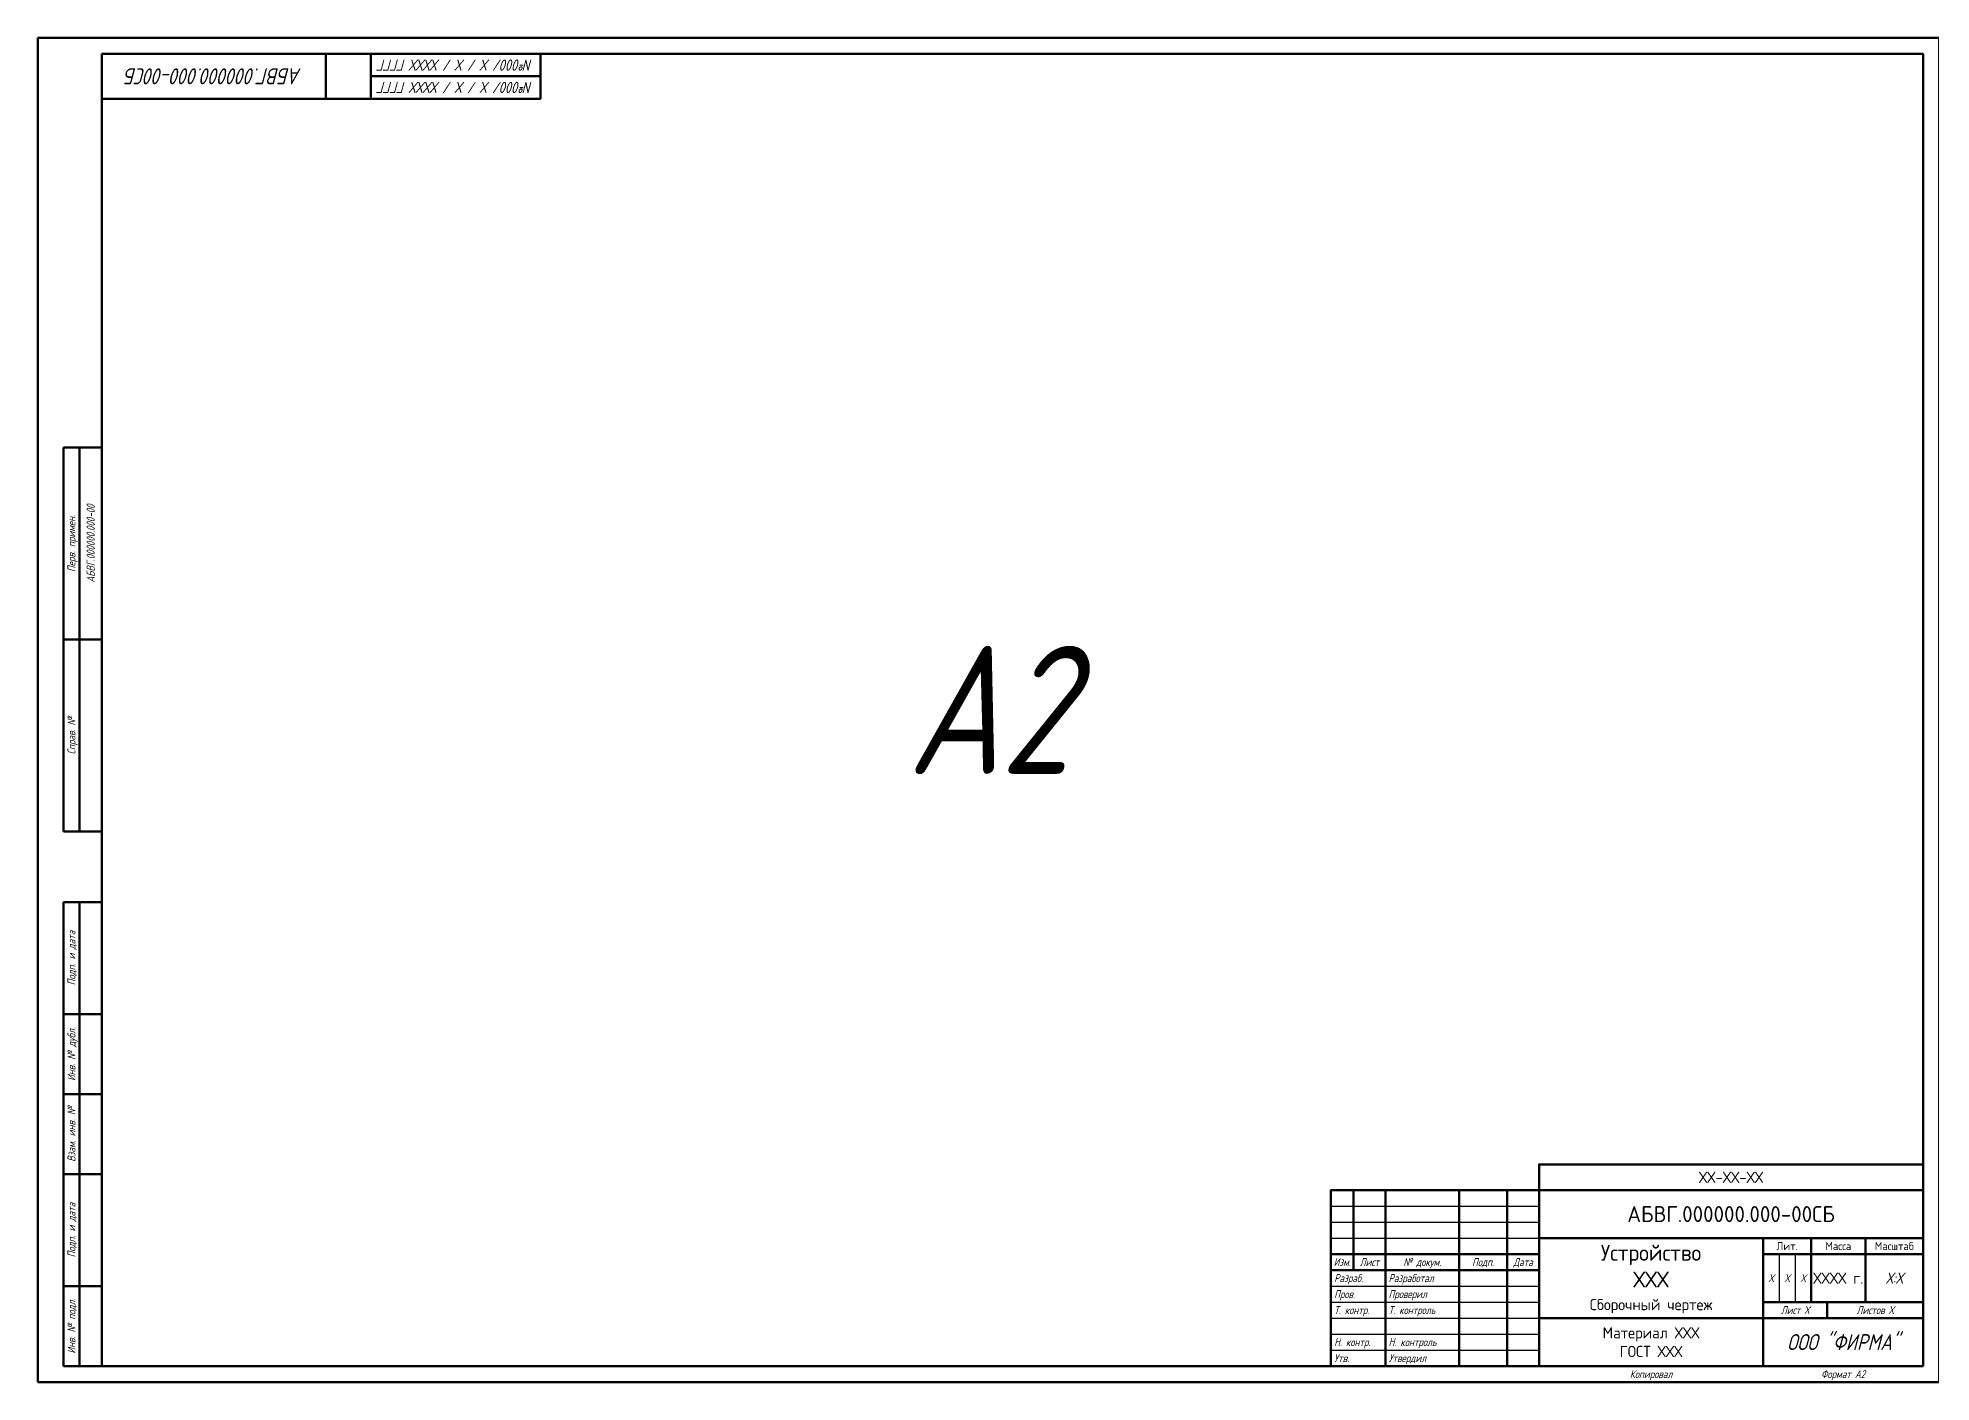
# Model space of a CAD drawing. Header units: inches. Extents: x 0 to 5320, y -3514 to 0.
# Drawn here: x 2942 to 3534, y -1311 to -891 of the extents above; entities that cross this region are included whole.
import ezdxf

# ---------------------------------------------------------------- set-up
doc = ezdxf.new("R2010")
doc.units = ezdxf.units.IN
doc.header["$MEASUREMENT"] = 0
doc.layers.get('Defpoints').update_dxf_attribs({"color": 30})
doc.styles.add('GOST_A_05.0', font='GOST_A.TTF', dxfattribs={"height": 5})
doc.styles.add('GOST_A_40.0', font='GOST_A.TTF', dxfattribs={"height": 40})
doc.styles.add('GOST_B_02.5', font='GOST_A.TTF', dxfattribs={"height": 2.5})
doc.styles.add('GOST_B_03.5', font='GOST_A.TTF', dxfattribs={"height": 3.5})
doc.styles.get("Standard").update_dxf_attribs({"font": 'arial.ttf'})
doc.styles.add('Аннотативный', font='arial.ttf')

msp = doc.modelspace()

# ---------------------------------------------------------------- linework, layer by layer
at = {"lineweight": 50}
for p, q in [((3032, -896), (3032, -910)), ((3046, -896), (3046, -910)), ((3046, -903), (3099, -903)), ((2950, -1019), (2950, -1139)), ((2950, -1019), (2962, -1019)), ((2955, -1019), (2955, -1139)), ((2950, -1079), (2962, -1079)), ((2950, -1139), (2962, -1139)), ((2950, -1306), (2950, -1161)), ((2950, -1161), (2950, -1246)), ((2950, -1161), (2962, -1161)), ((2955, -1161), (2955, -1306)), ((2950, -1196), (2962, -1196)), ((2950, -1221), (2962, -1221)), ((2950, -1246), (2962, -1246)), ((3353, -1251), (3353, -1276)), ((3363, -1251), (3363, -1306)), ((3386, -1251), (3386, -1306)), ((3401, -1251), (3401, -1306)), ((3346, -1271), (3411, -1271)), ((3411, -1266), (3531, -1266)), ((3481, -1266), (3481, -1306)), ((3481, -1271), (3531, -1271)), ((3496, -1266), (3496, -1286)), ((3513, -1266), (3513, -1286)), ((3346, -1276), (3411, -1276)), ((2950, -1281), (2962, -1281)), ((3481, -1286), (3531, -1286)), ((3501, -1286), (3501, -1291)), ((3411, -1291), (3531, -1291)), ((2950, -1306), (2962, -1306))]:
    msp.add_line(p, q, dxfattribs=at)
msp.add_line((3386, -1251), (3401, -1251))
at = {"lineweight": 25}
for p, q in [((3346, -1256), (3411, -1256)), ((3346, -1261), (3411, -1261)), ((3346, -1266), (3411, -1266)), ((3486, -1271), (3486, -1286)), ((3491, -1271), (3491, -1286)), ((3346, -1281), (3411, -1281)), ((3346, -1286), (3411, -1286)), ((3346, -1291), (3411, -1291)), ((3346, -1296), (3411, -1296)), ((3346, -1301), (3411, -1301))]:
    msp.add_line(p, q, dxfattribs=at)
at = {"lineweight": 50}
for points in [[(2962, -896), (3099, -896), (3099, -910), (2962, -910)], [(3531, -1306), (2962, -1306), (2962, -896), (3531, -896)], [(3531, -1251), (3411, -1251), (3411, -1243), (3531, -1243)], [(3531, -1306), (3346, -1306), (3346, -1251), (3531, -1251)], [(3531, -1306), (3411, -1306), (3411, -1251), (3531, -1251)]]:
    msp.add_lwpolyline(points, close=True, dxfattribs=at)
at = {"layer": 'Defpoints', "lineweight": 50}
msp.add_lwpolyline([(2942, -1311), (3536, -1311), (3536, -891), (2942, -891)], close=True, dxfattribs=at)

# ---------------------------------------------------------------- texts
at = {"color": 1, "lineweight": 13}
for s, insert, char_height, width, attachment_point, rotation, style in [('{\\fGOST type A|b0|i1|c204|p34;№000/ Х / Х / ХХХХ ГГГГ}', (3072.5, -899.5), 3.5, 53, 5, 180, 'GOST_B_03.5'), ('{\\fGOST type A|b0|i1|c204|p34;АБВГ.000000.000-00СБ}', (2997, -903), 5, 70, 5, 180, 'GOST_A_05.0'), ('{\\fGOST type A|b0|i1|c204|p34;№000/ Х / Х / ХХХХ ГГГГ}', (3072.5, -906.5), 3.5, 53, 5, 180, 'GOST_B_03.5'), ('{\\fGOST type A|b0|i1|c204|p34;АБВГ.000000.000-00}', (2957.25, -1049), 2.5, 60, 2, 90, 'GOST_B_02.5')]:
    msp.add_mtext(s, dxfattribs=dict(at, insert=insert, char_height=char_height, width=width, attachment_point=attachment_point, rotation=rotation, style=style))
at = {"lineweight": 13, "char_height": 2.5, "attachment_point": 2, "rotation": 90, "style": 'GOST_B_02.5'}
for s, insert, width in [('{\\fGOST type A|b0|i1|c204|p34;Перв. примен.}', (2951.25, -1049), 60), ('{\\fGOST type A|b0|i1|c204|p34;Справ. №}', (2951.25, -1109), 60), ('{\\fGOST type A|b0|i1|c204|p34;Подп. и дата}', (2951.25, -1178.5), 35), ('{\\fGOST type A|b0|i1|c204|p34;Инв. № дубл.}', (2951.25, -1208.5), 25), ('{\\fGOST type A|b0|i1|c204|p34;Взам. инв. №}', (2951.25, -1233.5), 25), ('{\\fGOST type A|b0|i1|c204|p34;Подп. и дата}', (2951.25, -1263.5), 35), ('{\\fGOST type A|b0|i1|c204|p34;Инв. № подл.}', (2951.25, -1293.5), 25)]:
    msp.add_mtext(s, dxfattribs=dict(at, insert=insert, width=width))
at = {"color": 1, "lineweight": 13, "insert": (3471, -1247), "char_height": 3.5, "width": 120, "attachment_point": 5}
msp.add_mtext('{\\fGOST type B|b0|i0|c204|p34;ХХ-ХХ-ХХ}', dxfattribs=at)
at = {"color": 1, "lineweight": 13}
for s, insert, char_height, width, attachment_point, style in [('{\\fGOST type B|b0|i0|c204|p34;\\C7;АБВГ.000000.000-00СБ}', (3471, -1258.5), 5, 120, 5, 'Аннотативный'), ('\\pxqc;{\\fGOST type B|b0|i0|c204|p34;Устройство\\PХХХ}', (3446, -1274.75), 5, 70, 5, 'GOST_A_05.0'), ('{\\fGOST type A|b0|i1|c204|p34;Разработал}', (3364, -1277.25), 2.5, 22, 1, 'Аннотативный'), ('{\\fGOST type A|b0|i1|c204|p34;Х}', (3483.5, -1278.5), 2.5, 5, 5, 'GOST_B_02.5'), ('{\\fGOST type A|b0|i1|c204|p34;Х}', (3488.5, -1278.5), 2.5, 5, 5, 'GOST_B_02.5'), ('{\\fGOST type A|b0|i1|c204|p34;Х}', (3493.5, -1278.5), 2.5, 5, 5, 'GOST_B_02.5'), ('{\\fGOST type B|b0|i0|c204|p34;ХХХХ г.}', (3504.5, -1278.5), 3.5, 17, 5, 'GOST_B_03.5'), ('{\\fGOST type A|b0|i1|c204|p34;Х:Х}', (3522, -1278.5), 3.5, 18, 5, 'GOST_B_03.5'), ('{\\fGOST type A|b0|i1|c204|p34;Проверил}', (3364, -1282.25), 2.5, 22, 1, 'Аннотативный'), ('{\\fGOST type A|b0|i1|c204|p34;Т. контроль}', (3364, -1287.25), 2.5, 22, 1, 'Аннотативный'), ('{\\fGOST type A|b0|i1|c204|p34;Лист Х}', (3491, -1287.25), 2.5, 20, 2, 'GOST_B_02.5'), ('{\\fGOST type A|b0|i1|c204|p34;Листов Х}', (3516, -1287.25), 2.5, 30, 2, 'GOST_B_02.5'), ('{\\fGOST type B|b0|i0|c204|p34;Материал ХХХ\\PГОСТ ХХХ}', (3446, -1298.5), 3.5, 70, 5, 'GOST_B_03.5'), ('{\\fGOST type A|b0|i1|c204|p34;ООО "ФИРМА"}', (3506, -1298.5), 5, 50, 5, 'GOST_A_05.0'), ('{\\fGOST type A|b0|i1|c204|p34;Н. контроль}', (3364, -1297.25), 2.5, 22, 1, 'Аннотативный'), ('{\\fGOST type A|b0|i1|c204|p34;Утвердил}', (3364, -1302.25), 2.5, 22, 1, 'Аннотативный')]:
    msp.add_mtext(s, dxfattribs=dict(at, insert=insert, char_height=char_height, width=width, attachment_point=attachment_point, style=style))
at = {"lineweight": 13}
for s, insert, char_height, width, attachment_point, style in [('{\\fGOST type B|b0|i0|c204|p34;Лит.}', (3488.5, -1267.25), 2.5, 15, 2, 'GOST_B_02.5'), ('{\\fGOST type B|b0|i0|c204|p34;Масса}', (3504.5, -1267.25), 2.5, 17, 2, 'GOST_B_02.5'), ('{\\fGOST type B|b0|i0|c204|p34;Масштаб}', (3522, -1267.25), 2.5, 18, 2, 'GOST_B_02.5'), ('{\\fGOST type A|b0|i1|c204|p34;Изм.}', (3349.5, -1272.25), 2.5, 7, 2, 'Аннотативный'), ('{\\fGOST type A|b0|i1|c204|p34;Разраб.}', (3347, -1277.25), 2.5, 16, 1, 'Аннотативный'), ('{\\fGOST type A|b0|i1|c204|p34;Лист}', (3358, -1272.25), 2.5, 10, 2, 'Аннотативный'), ('{\\fGOST type A|b0|i1|c204|p34;№ докум.}', (3374.5, -1272.25), 2.5, 23, 2, 'Аннотативный'), ('{\\fGOST type A|b0|i1|c204|p34;Подп.}', (3393.5, -1272.25), 2.5, 15, 2, 'Аннотативный'), ('{\\fGOST type A|b0|i1|c204|p34;Дата}', (3406, -1272.25), 2.5, 10, 2, 'Аннотативный'), ('{\\fGOST type A|b0|i1|c204|p34;Пров.}', (3347, -1282.25), 2.5, 16, 1, 'Аннотативный'), ('{\\fGOST type A|b0|i1|c204|p34;Т. контр.}', (3347, -1287.25), 2.5, 16, 1, 'Аннотативный'), ('{\\fGOST type B|b0|i0|c204|p34;Сборочный чертеж}', (3446, -1287.25), 3.5, 70, 5, 'GOST_B_03.5'), ('{\\fGOST type A|b0|i1|c204|p34;Н. контр.}', (3347, -1297.25), 2.5, 16, 1, 'Аннотативный'), ('{\\fGOST type A|b0|i1|c204|p34;Утв.}', (3347, -1302.25), 2.5, 16, 1, 'Аннотативный'), ('{\\fGOST type A|b0|i1|c204|p34;Копировал}', (3446, -1307.25), 2.5, 70, 2, 'GOST_B_02.5'), ('{\\fGOST type A|b0|i1|c204|p34;Формат А2}', (3506, -1307.25), 2.5, 50, 2, 'GOST_B_02.5')]:
    msp.add_mtext(s, dxfattribs=dict(at, insert=insert, char_height=char_height, width=width, attachment_point=attachment_point, style=style))
at = {"layer": 'Defpoints', "lineweight": 13, "insert": (3239, -1101), "char_height": 40, "width": 594, "attachment_point": 5, "style": 'GOST_A_40.0'}
msp.add_mtext('{\\fGOST type A|b0|i1|c204|p34;A2}', dxfattribs=at)

doc.saveas('drawing.dxf')
